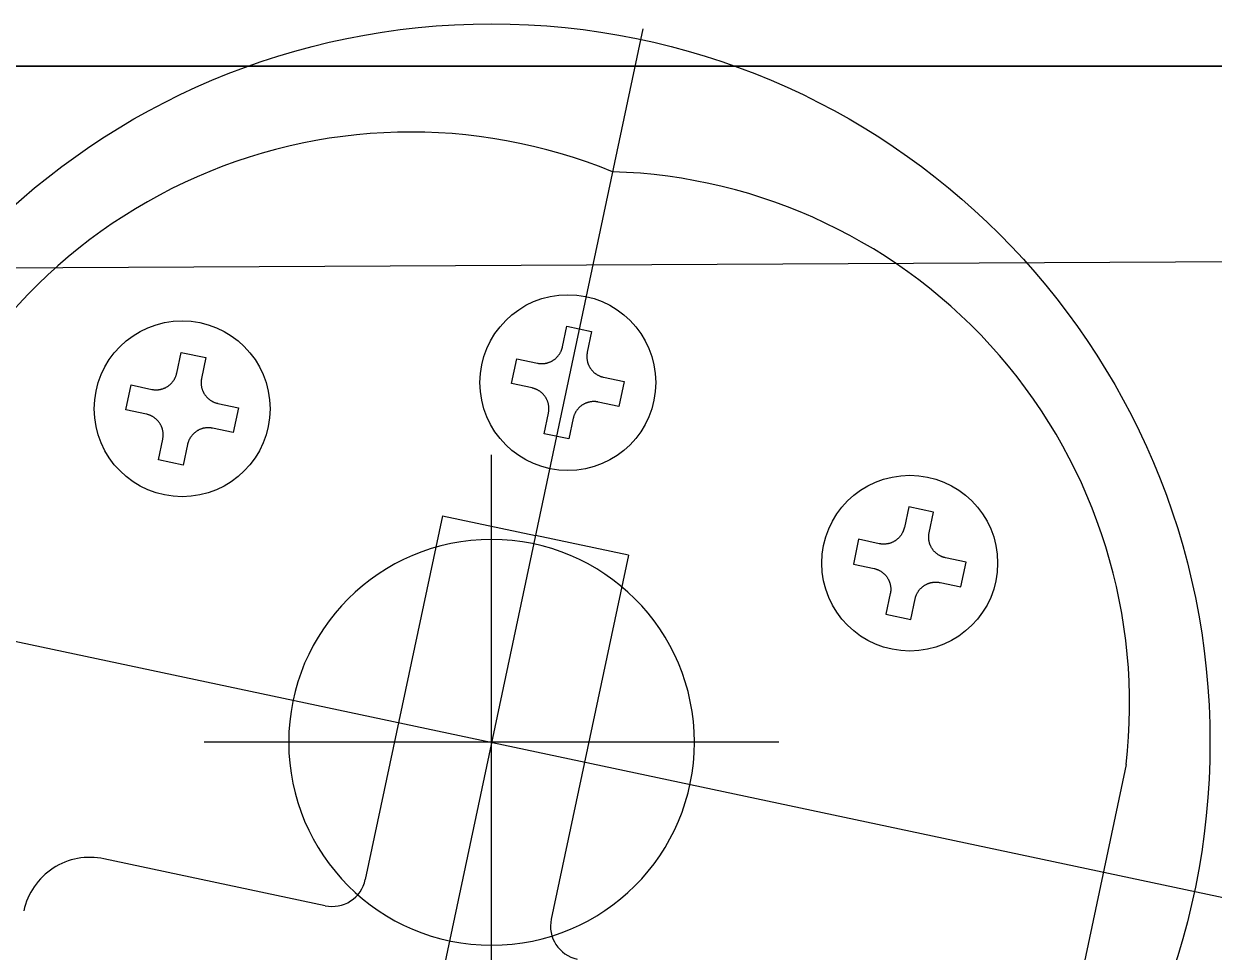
# Model space of a CAD drawing. Extents: x -668440 to 1010955, y -1678500 to 210463.
# Drawn here: x -557924 to -557220, y -999138 to -998588 of the extents above; entities that cross this region are included whole.
import ezdxf

# ---------------------------------------------------------------- set-up
doc = ezdxf.new("R2010")
doc.units = 0
doc.header["$MEASUREMENT"] = 0
doc.layers.get('0').update_dxf_attribs({"color": 3, "linetype": 'CONTINUOUS'})
for name, color, linetype in [('BOLT', 4, 'CONTINUOUS'), ('C400-N19-6M22_d', 7, 'CONTINUOUS'), ('C400-R25-6M22_d', 7, 'CONTINUOUS'), ('chole', 7, 'CONTINUOUS'), ('cwr_d', 7, 'CONTINUOUS'), ('注記', 3, 'CONTINUOUS')]:
    doc.layers.add(name, color=color, linetype=linetype)

# ---------------------------------------------------------------- blocks, each defined once
blk = doc.blocks.new('tc02')
at = {"layer": '注記', "color": 4}
for p, q in [((-18602.46, 32824.251), (-18602.46, 32699.284)), ((-18656.19, 32781.117), (-18548.73, 32781.117))]:
    blk.add_line(p, q, dxfattribs=at)
at = {"layer": '注記', "color": 4, "linetype": 'Continuous'}
for p, q in [((-18603.21, 32806.117), (-18601.71, 32806.117)), ((-18603.21, 32804.867), (-18603.21, 32806.117)), ((-18601.71, 32806.117), (-18601.71, 32804.867)), ((-18603.214, 32804.775), (-18603.212, 32804.806)), ((-18603.212, 32804.806), (-18603.211, 32804.836)), ((-18603.211, 32804.836), (-18603.21, 32804.867)), ((-18601.71, 32804.867), (-18601.71, 32804.836)), ((-18601.71, 32804.836), (-18601.709, 32804.806)), ((-18601.709, 32804.806), (-18601.707, 32804.775)), ((-18603.514, 32804.05), (-18603.494, 32804.074)), ((-18603.494, 32804.074), (-18603.475, 32804.098)), ((-18603.475, 32804.098), (-18603.456, 32804.122)), ((-18603.456, 32804.122), (-18603.438, 32804.147)), ((-18603.438, 32804.147), (-18603.421, 32804.172)), ((-18603.421, 32804.172), (-18603.404, 32804.198)), ((-18603.404, 32804.198), (-18603.388, 32804.224)), ((-18603.388, 32804.224), (-18603.373, 32804.251)), ((-18603.373, 32804.251), (-18603.358, 32804.278)), ((-18603.358, 32804.278), (-18603.344, 32804.305)), ((-18603.344, 32804.305), (-18603.33, 32804.332)), ((-18603.33, 32804.332), (-18603.318, 32804.36)), ((-18603.318, 32804.36), (-18603.306, 32804.388)), ((-18603.306, 32804.388), (-18603.294, 32804.417)), ((-18603.294, 32804.417), (-18603.283, 32804.446)), ((-18603.283, 32804.446), (-18603.273, 32804.475)), ((-18603.273, 32804.475), (-18603.264, 32804.504)), ((-18603.264, 32804.504), (-18603.256, 32804.533)), ((-18603.256, 32804.533), (-18603.248, 32804.563)), ((-18603.248, 32804.563), (-18603.241, 32804.593)), ((-18603.241, 32804.593), (-18603.234, 32804.623)), ((-18603.234, 32804.623), (-18603.229, 32804.653)), ((-18603.229, 32804.653), (-18603.224, 32804.684)), ((-18603.224, 32804.684), (-18603.22, 32804.714)), ((-18603.22, 32804.714), (-18603.216, 32804.744)), ((-18603.216, 32804.744), (-18603.214, 32804.775)), ((-18601.707, 32804.775), (-18601.704, 32804.744)), ((-18601.704, 32804.744), (-18601.701, 32804.714)), ((-18601.701, 32804.714), (-18601.697, 32804.684)), ((-18601.697, 32804.684), (-18601.692, 32804.653)), ((-18601.692, 32804.653), (-18601.686, 32804.623)), ((-18601.686, 32804.623), (-18601.68, 32804.593)), ((-18601.68, 32804.593), (-18601.673, 32804.563)), ((-18601.673, 32804.563), (-18601.665, 32804.533)), ((-18601.665, 32804.533), (-18601.657, 32804.504)), ((-18601.657, 32804.504), (-18601.647, 32804.475)), ((-18601.647, 32804.475), (-18601.637, 32804.446)), ((-18601.637, 32804.446), (-18601.627, 32804.417)), ((-18601.627, 32804.417), (-18601.615, 32804.388)), ((-18601.615, 32804.388), (-18601.603, 32804.36)), ((-18601.603, 32804.36), (-18601.591, 32804.332)), ((-18601.591, 32804.332), (-18601.577, 32804.305)), ((-18601.577, 32804.305), (-18601.563, 32804.278)), ((-18601.563, 32804.278), (-18601.548, 32804.251)), ((-18601.548, 32804.251), (-18601.533, 32804.224)), ((-18601.533, 32804.224), (-18601.517, 32804.198)), ((-18601.517, 32804.198), (-18601.5, 32804.172)), ((-18601.5, 32804.172), (-18601.483, 32804.147)), ((-18601.483, 32804.147), (-18601.465, 32804.122)), ((-18601.465, 32804.122), (-18601.446, 32804.098)), ((-18601.446, 32804.098), (-18601.427, 32804.074)), ((-18601.427, 32804.074), (-18601.407, 32804.05)), ((-18605.71, 32802.117), (-18605.71, 32803.617)), ((-18605.71, 32803.617), (-18604.46, 32803.617)), ((-18604.46, 32803.617), (-18604.43, 32803.617)), ((-18604.43, 32803.617), (-18604.399, 32803.618)), ((-18604.399, 32803.618), (-18604.368, 32803.62)), ((-18604.368, 32803.62), (-18604.338, 32803.623)), ((-18604.338, 32803.623), (-18604.307, 32803.626)), ((-18604.307, 32803.626), (-18604.277, 32803.63)), ((-18604.277, 32803.63), (-18604.247, 32803.635)), ((-18604.247, 32803.635), (-18604.216, 32803.641)), ((-18604.216, 32803.641), (-18604.187, 32803.647)), ((-18604.187, 32803.647), (-18604.157, 32803.654)), ((-18604.157, 32803.654), (-18604.127, 32803.662)), ((-18604.127, 32803.662), (-18604.097, 32803.67)), ((-18604.097, 32803.67), (-18604.068, 32803.68)), ((-18604.068, 32803.68), (-18604.039, 32803.69)), ((-18604.039, 32803.69), (-18604.01, 32803.7)), ((-18604.01, 32803.7), (-18603.982, 32803.712)), ((-18603.982, 32803.712), (-18603.954, 32803.724)), ((-18603.954, 32803.724), (-18603.926, 32803.737)), ((-18603.926, 32803.737), (-18603.898, 32803.75)), ((-18603.898, 32803.75), (-18603.871, 32803.764)), ((-18603.871, 32803.764), (-18603.844, 32803.779)), ((-18603.844, 32803.779), (-18603.818, 32803.795)), ((-18603.818, 32803.795), (-18603.792, 32803.811)), ((-18603.792, 32803.811), (-18603.766, 32803.827)), ((-18603.766, 32803.827), (-18603.741, 32803.845)), ((-18603.741, 32803.845), (-18603.716, 32803.863)), ((-18603.716, 32803.863), (-18603.691, 32803.881)), ((-18603.691, 32803.881), (-18603.667, 32803.9)), ((-18603.667, 32803.9), (-18603.644, 32803.92)), ((-18603.644, 32803.92), (-18603.621, 32803.941)), ((-18603.621, 32803.941), (-18603.598, 32803.961)), ((-18603.598, 32803.961), (-18603.576, 32803.983)), ((-18603.576, 32803.983), (-18603.555, 32804.005)), ((-18603.555, 32804.005), (-18603.534, 32804.027)), ((-18603.534, 32804.027), (-18603.514, 32804.05)), ((-18601.407, 32804.05), (-18601.387, 32804.027)), ((-18601.387, 32804.027), (-18601.366, 32804.005)), ((-18601.366, 32804.005), (-18601.344, 32803.983)), ((-18601.344, 32803.983), (-18601.322, 32803.961)), ((-18601.322, 32803.961), (-18601.3, 32803.941)), ((-18601.3, 32803.941), (-18601.277, 32803.92)), ((-18601.277, 32803.92), (-18601.254, 32803.9)), ((-18601.254, 32803.9), (-18601.23, 32803.881)), ((-18601.23, 32803.881), (-18601.205, 32803.863)), ((-18601.205, 32803.863), (-18601.18, 32803.845)), ((-18601.18, 32803.845), (-18601.155, 32803.827)), ((-18601.155, 32803.827), (-18601.129, 32803.811)), ((-18601.129, 32803.811), (-18601.103, 32803.794)), ((-18601.103, 32803.794), (-18601.077, 32803.779)), ((-18601.077, 32803.779), (-18601.05, 32803.764)), ((-18601.05, 32803.764), (-18601.023, 32803.75)), ((-18601.023, 32803.75), (-18600.995, 32803.737)), ((-18600.995, 32803.737), (-18600.967, 32803.724)), ((-18600.967, 32803.724), (-18600.939, 32803.712)), ((-18600.939, 32803.712), (-18600.91, 32803.7)), ((-18600.91, 32803.7), (-18600.882, 32803.69)), ((-18600.882, 32803.69), (-18600.853, 32803.68)), ((-18600.853, 32803.68), (-18600.823, 32803.67)), ((-18600.823, 32803.67), (-18600.794, 32803.662)), ((-18600.794, 32803.662), (-18600.764, 32803.654)), ((-18600.764, 32803.654), (-18600.734, 32803.647)), ((-18600.734, 32803.647), (-18600.704, 32803.641)), ((-18600.704, 32803.641), (-18600.674, 32803.635)), ((-18600.674, 32803.635), (-18600.644, 32803.63)), ((-18600.644, 32803.63), (-18600.613, 32803.626)), ((-18600.613, 32803.626), (-18600.583, 32803.623)), ((-18600.583, 32803.623), (-18600.552, 32803.62)), ((-18600.552, 32803.62), (-18600.522, 32803.618)), ((-18600.522, 32803.618), (-18600.491, 32803.617)), ((-18600.491, 32803.617), (-18600.46, 32803.617)), ((-18600.46, 32803.617), (-18599.21, 32803.617)), ((-18599.21, 32803.617), (-18599.21, 32802.117)), ((-18604.46, 32802.117), (-18605.71, 32802.117)), ((-18604.43, 32802.116), (-18604.46, 32802.117)), ((-18604.399, 32802.115), (-18604.43, 32802.116)), ((-18604.368, 32802.113), (-18604.399, 32802.115)), ((-18604.338, 32802.111), (-18604.368, 32802.113)), ((-18604.307, 32802.107), (-18604.338, 32802.111)), ((-18604.277, 32802.103), (-18604.307, 32802.107)), ((-18604.247, 32802.098), (-18604.277, 32802.103)), ((-18604.216, 32802.093), (-18604.247, 32802.098)), ((-18604.187, 32802.086), (-18604.216, 32802.093)), ((-18604.157, 32802.079), (-18604.187, 32802.086)), ((-18604.127, 32802.071), (-18604.157, 32802.079)), ((-18604.097, 32802.063), (-18604.127, 32802.071)), ((-18604.068, 32802.054), (-18604.097, 32802.063)), ((-18604.039, 32802.044), (-18604.068, 32802.054)), ((-18604.01, 32802.033), (-18604.039, 32802.044)), ((-18603.982, 32802.021), (-18604.01, 32802.033)), ((-18603.954, 32802.009), (-18603.982, 32802.021)), ((-18603.926, 32801.997), (-18603.954, 32802.009)), ((-18603.898, 32801.983), (-18603.926, 32801.997)), ((-18603.871, 32801.969), (-18603.898, 32801.983)), ((-18603.844, 32801.954), (-18603.871, 32801.969)), ((-18601.05, 32801.969), (-18601.077, 32801.954)), ((-18601.023, 32801.983), (-18601.05, 32801.969)), ((-18600.995, 32801.997), (-18601.023, 32801.983)), ((-18600.967, 32802.009), (-18600.995, 32801.997)), ((-18600.939, 32802.021), (-18600.967, 32802.009)), ((-18600.91, 32802.033), (-18600.939, 32802.021)), ((-18600.882, 32802.044), (-18600.91, 32802.033)), ((-18600.853, 32802.054), (-18600.882, 32802.044)), ((-18600.823, 32802.063), (-18600.853, 32802.054)), ((-18600.794, 32802.071), (-18600.823, 32802.063)), ((-18600.764, 32802.079), (-18600.794, 32802.071)), ((-18600.734, 32802.086), (-18600.764, 32802.079)), ((-18600.704, 32802.093), (-18600.734, 32802.086)), ((-18600.674, 32802.098), (-18600.704, 32802.093)), ((-18600.644, 32802.103), (-18600.674, 32802.098)), ((-18600.613, 32802.107), (-18600.644, 32802.103)), ((-18600.583, 32802.111), (-18600.613, 32802.107)), ((-18600.552, 32802.113), (-18600.583, 32802.111)), ((-18600.522, 32802.115), (-18600.552, 32802.113)), ((-18600.491, 32802.116), (-18600.522, 32802.115)), ((-18600.46, 32802.117), (-18600.491, 32802.116)), ((-18599.21, 32802.117), (-18600.46, 32802.117)), ((-18603.818, 32801.939), (-18603.844, 32801.954)), ((-18603.792, 32801.923), (-18603.818, 32801.939)), ((-18603.766, 32801.906), (-18603.792, 32801.923)), ((-18603.741, 32801.889), (-18603.766, 32801.906)), ((-18603.716, 32801.871), (-18603.741, 32801.889)), ((-18603.691, 32801.852), (-18603.716, 32801.871)), ((-18603.667, 32801.833), (-18603.691, 32801.852)), ((-18603.644, 32801.813), (-18603.667, 32801.833)), ((-18603.621, 32801.793), (-18603.644, 32801.813)), ((-18603.598, 32801.772), (-18603.621, 32801.793)), ((-18603.576, 32801.75), (-18603.598, 32801.772)), ((-18603.555, 32801.728), (-18603.576, 32801.75)), ((-18603.534, 32801.706), (-18603.555, 32801.728)), ((-18603.514, 32801.683), (-18603.534, 32801.706)), ((-18603.494, 32801.66), (-18603.514, 32801.683)), ((-18603.475, 32801.636), (-18603.494, 32801.66)), ((-18603.456, 32801.611), (-18603.475, 32801.636)), ((-18603.438, 32801.586), (-18603.456, 32801.611)), ((-18603.421, 32801.561), (-18603.438, 32801.586)), ((-18603.404, 32801.535), (-18603.421, 32801.561)), ((-18603.388, 32801.509), (-18603.404, 32801.535)), ((-18603.373, 32801.483), (-18603.388, 32801.509)), ((-18603.358, 32801.456), (-18603.373, 32801.483)), ((-18603.344, 32801.428), (-18603.358, 32801.456)), ((-18603.33, 32801.401), (-18603.344, 32801.428)), ((-18603.318, 32801.373), (-18603.33, 32801.401)), ((-18603.306, 32801.345), (-18603.318, 32801.373)), ((-18603.294, 32801.316), (-18603.306, 32801.345)), ((-18603.283, 32801.288), (-18603.294, 32801.316)), ((-18603.273, 32801.259), (-18603.283, 32801.288)), ((-18603.264, 32801.229), (-18603.273, 32801.259)), ((-18601.647, 32801.258), (-18601.657, 32801.229)), ((-18601.637, 32801.288), (-18601.647, 32801.258)), ((-18601.627, 32801.316), (-18601.637, 32801.288)), ((-18601.615, 32801.345), (-18601.627, 32801.316)), ((-18601.603, 32801.373), (-18601.615, 32801.345)), ((-18601.591, 32801.401), (-18601.603, 32801.373)), ((-18601.577, 32801.428), (-18601.591, 32801.401)), ((-18601.563, 32801.456), (-18601.577, 32801.428)), ((-18601.548, 32801.483), (-18601.563, 32801.456)), ((-18601.533, 32801.509), (-18601.548, 32801.483)), ((-18601.517, 32801.535), (-18601.533, 32801.509)), ((-18601.5, 32801.561), (-18601.517, 32801.535)), ((-18601.483, 32801.586), (-18601.5, 32801.561)), ((-18601.465, 32801.611), (-18601.483, 32801.586)), ((-18601.446, 32801.636), (-18601.465, 32801.611)), ((-18601.427, 32801.66), (-18601.446, 32801.636)), ((-18601.407, 32801.683), (-18601.427, 32801.66)), ((-18601.387, 32801.706), (-18601.407, 32801.683)), ((-18601.366, 32801.728), (-18601.387, 32801.706)), ((-18601.344, 32801.75), (-18601.366, 32801.728)), ((-18601.322, 32801.772), (-18601.344, 32801.75)), ((-18601.3, 32801.793), (-18601.322, 32801.772)), ((-18601.277, 32801.813), (-18601.3, 32801.793)), ((-18601.254, 32801.833), (-18601.277, 32801.813)), ((-18601.23, 32801.852), (-18601.254, 32801.833)), ((-18601.205, 32801.871), (-18601.23, 32801.852)), ((-18601.18, 32801.889), (-18601.205, 32801.871)), ((-18601.155, 32801.906), (-18601.18, 32801.889)), ((-18601.129, 32801.923), (-18601.155, 32801.906)), ((-18601.103, 32801.939), (-18601.129, 32801.923)), ((-18601.077, 32801.954), (-18601.103, 32801.939)), ((-18603.256, 32801.2), (-18603.264, 32801.229)), ((-18603.248, 32801.17), (-18603.256, 32801.2)), ((-18603.241, 32801.14), (-18603.248, 32801.17)), ((-18603.234, 32801.11), (-18603.241, 32801.14)), ((-18603.229, 32801.08), (-18603.234, 32801.11)), ((-18603.224, 32801.05), (-18603.229, 32801.08)), ((-18603.22, 32801.019), (-18603.224, 32801.05)), ((-18603.216, 32800.989), (-18603.22, 32801.019)), ((-18603.214, 32800.958), (-18603.216, 32800.989)), ((-18603.212, 32800.928), (-18603.214, 32800.958)), ((-18603.211, 32800.897), (-18603.212, 32800.928)), ((-18603.21, 32800.867), (-18603.211, 32800.897)), ((-18603.21, 32799.617), (-18603.21, 32800.867)), ((-18601.709, 32800.928), (-18601.71, 32800.897)), ((-18601.71, 32800.897), (-18601.71, 32800.867)), ((-18601.71, 32800.867), (-18601.71, 32799.617)), ((-18601.707, 32800.958), (-18601.709, 32800.928)), ((-18601.704, 32800.989), (-18601.707, 32800.958)), ((-18601.701, 32801.019), (-18601.704, 32800.989)), ((-18601.697, 32801.05), (-18601.701, 32801.019)), ((-18601.692, 32801.08), (-18601.697, 32801.05)), ((-18601.687, 32801.11), (-18601.692, 32801.08)), ((-18601.68, 32801.14), (-18601.687, 32801.11)), ((-18601.673, 32801.17), (-18601.68, 32801.14)), ((-18601.665, 32801.2), (-18601.673, 32801.17)), ((-18601.657, 32801.229), (-18601.665, 32801.2)), ((-18625.21, 32799.867), (-18623.71, 32799.867)), ((-18625.21, 32798.617), (-18625.21, 32799.867)), ((-18623.71, 32799.867), (-18623.71, 32798.617)), ((-18579.71, 32799.867), (-18581.21, 32799.867)), ((-18581.21, 32799.867), (-18581.21, 32798.617)), ((-18579.71, 32798.617), (-18579.71, 32799.867)), ((-18601.71, 32799.617), (-18603.21, 32799.617)), ((-18625.224, 32798.434), (-18625.22, 32798.464)), ((-18625.22, 32798.464), (-18625.216, 32798.494)), ((-18625.216, 32798.494), (-18625.214, 32798.525)), ((-18625.214, 32798.525), (-18625.212, 32798.556)), ((-18625.212, 32798.556), (-18625.211, 32798.586)), ((-18625.211, 32798.586), (-18625.21, 32798.617)), ((-18623.71, 32798.617), (-18623.71, 32798.586)), ((-18623.71, 32798.586), (-18623.709, 32798.556)), ((-18623.709, 32798.556), (-18623.707, 32798.525)), ((-18623.707, 32798.525), (-18623.704, 32798.494)), ((-18623.704, 32798.494), (-18623.701, 32798.464)), ((-18623.701, 32798.464), (-18623.697, 32798.434)), ((-18581.22, 32798.464), (-18581.224, 32798.434)), ((-18581.216, 32798.494), (-18581.22, 32798.464)), ((-18581.214, 32798.525), (-18581.216, 32798.494)), ((-18581.212, 32798.556), (-18581.214, 32798.525)), ((-18581.211, 32798.586), (-18581.212, 32798.556)), ((-18581.21, 32798.617), (-18581.211, 32798.586)), ((-18579.71, 32798.586), (-18579.71, 32798.617)), ((-18579.709, 32798.556), (-18579.71, 32798.586)), ((-18579.707, 32798.525), (-18579.709, 32798.556)), ((-18579.704, 32798.494), (-18579.707, 32798.525)), ((-18579.701, 32798.464), (-18579.704, 32798.494)), ((-18579.697, 32798.434), (-18579.701, 32798.464)), ((-18625.576, 32797.733), (-18625.555, 32797.755)), ((-18625.555, 32797.755), (-18625.534, 32797.777)), ((-18625.534, 32797.777), (-18625.514, 32797.8)), ((-18625.514, 32797.8), (-18625.494, 32797.824)), ((-18625.494, 32797.824), (-18625.475, 32797.848)), ((-18625.475, 32797.848), (-18625.456, 32797.872)), ((-18625.456, 32797.872), (-18625.438, 32797.897)), ((-18625.438, 32797.897), (-18625.421, 32797.922)), ((-18625.421, 32797.922), (-18625.404, 32797.948)), ((-18625.404, 32797.948), (-18625.388, 32797.974)), ((-18625.388, 32797.974), (-18625.373, 32798.001)), ((-18625.373, 32798.001), (-18625.358, 32798.028)), ((-18625.358, 32798.028), (-18625.344, 32798.055)), ((-18625.344, 32798.055), (-18625.33, 32798.082)), ((-18625.33, 32798.082), (-18625.318, 32798.11)), ((-18625.318, 32798.11), (-18625.306, 32798.138)), ((-18625.306, 32798.138), (-18625.294, 32798.167)), ((-18625.294, 32798.167), (-18625.283, 32798.196)), ((-18625.283, 32798.196), (-18625.273, 32798.225)), ((-18625.273, 32798.225), (-18625.264, 32798.254)), ((-18625.264, 32798.254), (-18625.256, 32798.283)), ((-18625.256, 32798.283), (-18625.248, 32798.313)), ((-18625.248, 32798.313), (-18625.241, 32798.343)), ((-18625.241, 32798.343), (-18625.234, 32798.373)), ((-18625.234, 32798.373), (-18625.229, 32798.403)), ((-18625.229, 32798.403), (-18625.224, 32798.434)), ((-18623.697, 32798.434), (-18623.692, 32798.403)), ((-18623.692, 32798.403), (-18623.686, 32798.373)), ((-18623.686, 32798.373), (-18623.68, 32798.343)), ((-18623.68, 32798.343), (-18623.673, 32798.313)), ((-18623.673, 32798.313), (-18623.665, 32798.283)), ((-18623.665, 32798.283), (-18623.657, 32798.254)), ((-18623.657, 32798.254), (-18623.647, 32798.225)), ((-18623.647, 32798.225), (-18623.637, 32798.196)), ((-18623.637, 32798.196), (-18623.627, 32798.167)), ((-18623.627, 32798.167), (-18623.615, 32798.138)), ((-18623.615, 32798.138), (-18623.603, 32798.11)), ((-18623.603, 32798.11), (-18623.591, 32798.082)), ((-18623.591, 32798.082), (-18623.577, 32798.055)), ((-18623.577, 32798.055), (-18623.563, 32798.028)), ((-18623.563, 32798.028), (-18623.548, 32798.001)), ((-18623.548, 32798.001), (-18623.533, 32797.974)), ((-18623.533, 32797.974), (-18623.517, 32797.948)), ((-18623.517, 32797.948), (-18623.5, 32797.922)), ((-18623.5, 32797.922), (-18623.483, 32797.897)), ((-18623.483, 32797.897), (-18623.465, 32797.872)), ((-18623.465, 32797.872), (-18623.446, 32797.848)), ((-18623.446, 32797.848), (-18623.427, 32797.824)), ((-18623.427, 32797.824), (-18623.407, 32797.8)), ((-18623.407, 32797.8), (-18623.387, 32797.777)), ((-18623.387, 32797.777), (-18623.366, 32797.755)), ((-18623.366, 32797.755), (-18623.344, 32797.733)), ((-18581.555, 32797.755), (-18581.576, 32797.733)), ((-18581.534, 32797.777), (-18581.555, 32797.755)), ((-18581.514, 32797.8), (-18581.534, 32797.777)), ((-18581.494, 32797.824), (-18581.514, 32797.8)), ((-18581.475, 32797.848), (-18581.494, 32797.824)), ((-18581.456, 32797.872), (-18581.475, 32797.848)), ((-18581.438, 32797.897), (-18581.456, 32797.872)), ((-18581.421, 32797.922), (-18581.438, 32797.897)), ((-18581.404, 32797.948), (-18581.421, 32797.922)), ((-18581.388, 32797.974), (-18581.404, 32797.948)), ((-18581.373, 32798.001), (-18581.388, 32797.974)), ((-18581.358, 32798.028), (-18581.373, 32798.001)), ((-18581.344, 32798.055), (-18581.358, 32798.028)), ((-18581.33, 32798.082), (-18581.344, 32798.055)), ((-18581.318, 32798.11), (-18581.33, 32798.082)), ((-18581.306, 32798.138), (-18581.318, 32798.11)), ((-18581.294, 32798.167), (-18581.306, 32798.138)), ((-18581.283, 32798.196), (-18581.294, 32798.167)), ((-18581.273, 32798.225), (-18581.283, 32798.196)), ((-18581.264, 32798.254), (-18581.273, 32798.225)), ((-18581.256, 32798.283), (-18581.264, 32798.254)), ((-18581.248, 32798.313), (-18581.256, 32798.283)), ((-18581.241, 32798.343), (-18581.248, 32798.313)), ((-18581.234, 32798.373), (-18581.241, 32798.343)), ((-18581.229, 32798.403), (-18581.234, 32798.373)), ((-18581.224, 32798.434), (-18581.229, 32798.403)), ((-18579.692, 32798.403), (-18579.697, 32798.434)), ((-18579.686, 32798.373), (-18579.692, 32798.403)), ((-18579.68, 32798.343), (-18579.686, 32798.373)), ((-18579.673, 32798.313), (-18579.68, 32798.343)), ((-18579.665, 32798.283), (-18579.673, 32798.313)), ((-18579.657, 32798.254), (-18579.665, 32798.283)), ((-18579.647, 32798.225), (-18579.657, 32798.254)), ((-18579.637, 32798.196), (-18579.647, 32798.225)), ((-18579.627, 32798.167), (-18579.637, 32798.196)), ((-18579.615, 32798.138), (-18579.627, 32798.167)), ((-18579.603, 32798.11), (-18579.615, 32798.138)), ((-18579.591, 32798.082), (-18579.603, 32798.11)), ((-18579.577, 32798.055), (-18579.591, 32798.082)), ((-18579.563, 32798.028), (-18579.577, 32798.055)), ((-18579.548, 32798.001), (-18579.563, 32798.028)), ((-18579.533, 32797.974), (-18579.548, 32798.001)), ((-18579.517, 32797.948), (-18579.533, 32797.974)), ((-18579.5, 32797.922), (-18579.517, 32797.948)), ((-18579.483, 32797.897), (-18579.5, 32797.922)), ((-18579.465, 32797.872), (-18579.483, 32797.897)), ((-18579.446, 32797.848), (-18579.465, 32797.872)), ((-18579.427, 32797.824), (-18579.446, 32797.848)), ((-18579.407, 32797.8), (-18579.427, 32797.824)), ((-18579.387, 32797.777), (-18579.407, 32797.8)), ((-18579.366, 32797.755), (-18579.387, 32797.777)), ((-18579.344, 32797.733), (-18579.366, 32797.755)), ((-18627.71, 32795.867), (-18627.71, 32797.367)), ((-18627.71, 32797.367), (-18626.46, 32797.367)), ((-18626.46, 32797.367), (-18626.43, 32797.367)), ((-18626.43, 32797.367), (-18626.399, 32797.368)), ((-18626.399, 32797.368), (-18626.368, 32797.37)), ((-18626.368, 32797.37), (-18626.338, 32797.373)), ((-18626.338, 32797.373), (-18626.307, 32797.376)), ((-18626.307, 32797.376), (-18626.277, 32797.38)), ((-18626.277, 32797.38), (-18626.247, 32797.385)), ((-18626.247, 32797.385), (-18626.216, 32797.391)), ((-18626.216, 32797.391), (-18626.187, 32797.397)), ((-18626.187, 32797.397), (-18626.157, 32797.404)), ((-18626.157, 32797.404), (-18626.127, 32797.412)), ((-18626.127, 32797.412), (-18626.097, 32797.421)), ((-18626.097, 32797.421), (-18626.068, 32797.43)), ((-18626.068, 32797.43), (-18626.039, 32797.44)), ((-18626.039, 32797.44), (-18626.01, 32797.45)), ((-18626.01, 32797.45), (-18625.982, 32797.462)), ((-18625.982, 32797.462), (-18625.954, 32797.474)), ((-18625.954, 32797.474), (-18625.926, 32797.487)), ((-18625.926, 32797.487), (-18625.898, 32797.5)), ((-18625.898, 32797.5), (-18625.871, 32797.514)), ((-18625.871, 32797.514), (-18625.844, 32797.529)), ((-18625.844, 32797.529), (-18625.818, 32797.545)), ((-18625.818, 32797.545), (-18625.792, 32797.561)), ((-18625.792, 32797.561), (-18625.766, 32797.577)), ((-18625.766, 32797.577), (-18625.741, 32797.595)), ((-18625.741, 32797.595), (-18625.716, 32797.613)), ((-18625.716, 32797.613), (-18625.691, 32797.631)), ((-18625.691, 32797.631), (-18625.667, 32797.65)), ((-18625.667, 32797.65), (-18625.644, 32797.67)), ((-18625.644, 32797.67), (-18625.621, 32797.69)), ((-18625.621, 32797.69), (-18625.598, 32797.711)), ((-18625.598, 32797.711), (-18625.576, 32797.733)), ((-18623.344, 32797.733), (-18623.322, 32797.711)), ((-18623.322, 32797.711), (-18623.3, 32797.69)), ((-18623.3, 32797.69), (-18623.277, 32797.67)), ((-18623.277, 32797.67), (-18623.254, 32797.65)), ((-18623.254, 32797.65), (-18623.229, 32797.631)), ((-18623.229, 32797.631), (-18623.205, 32797.613)), ((-18623.205, 32797.613), (-18623.18, 32797.595)), ((-18623.18, 32797.595), (-18623.155, 32797.577)), ((-18623.155, 32797.577), (-18623.129, 32797.561)), ((-18623.129, 32797.561), (-18623.103, 32797.545)), ((-18623.103, 32797.545), (-18623.077, 32797.529)), ((-18623.077, 32797.529), (-18623.05, 32797.514)), ((-18623.05, 32797.514), (-18623.023, 32797.5)), ((-18623.023, 32797.5), (-18622.995, 32797.487)), ((-18622.995, 32797.487), (-18622.967, 32797.474)), ((-18622.967, 32797.474), (-18622.939, 32797.462)), ((-18622.939, 32797.462), (-18622.91, 32797.45)), ((-18622.91, 32797.45), (-18622.882, 32797.44)), ((-18622.882, 32797.44), (-18622.853, 32797.43)), ((-18622.853, 32797.43), (-18622.823, 32797.421)), ((-18622.823, 32797.421), (-18622.794, 32797.412)), ((-18622.794, 32797.412), (-18622.764, 32797.404)), ((-18622.764, 32797.404), (-18622.734, 32797.397)), ((-18622.734, 32797.397), (-18622.704, 32797.391)), ((-18622.704, 32797.391), (-18622.674, 32797.385)), ((-18622.674, 32797.385), (-18622.644, 32797.38)), ((-18622.644, 32797.38), (-18622.613, 32797.376)), ((-18622.613, 32797.376), (-18622.583, 32797.373)), ((-18622.583, 32797.373), (-18622.552, 32797.37)), ((-18622.552, 32797.37), (-18622.522, 32797.368)), ((-18622.522, 32797.368), (-18622.491, 32797.367)), ((-18622.491, 32797.367), (-18622.46, 32797.367)), ((-18622.46, 32797.367), (-18621.21, 32797.367)), ((-18621.21, 32797.367), (-18621.21, 32795.867)), ((-18582.46, 32797.367), (-18583.71, 32797.367)), ((-18583.71, 32797.367), (-18583.71, 32795.867)), ((-18582.43, 32797.367), (-18582.46, 32797.367)), ((-18582.399, 32797.368), (-18582.43, 32797.367)), ((-18582.368, 32797.37), (-18582.399, 32797.368)), ((-18582.338, 32797.373), (-18582.368, 32797.37)), ((-18582.307, 32797.376), (-18582.338, 32797.373)), ((-18582.277, 32797.38), (-18582.307, 32797.376)), ((-18582.247, 32797.385), (-18582.277, 32797.38)), ((-18582.216, 32797.391), (-18582.247, 32797.385)), ((-18582.187, 32797.397), (-18582.216, 32797.391)), ((-18582.157, 32797.404), (-18582.187, 32797.397)), ((-18582.127, 32797.412), (-18582.157, 32797.404)), ((-18582.097, 32797.421), (-18582.127, 32797.412)), ((-18582.068, 32797.43), (-18582.097, 32797.421)), ((-18582.039, 32797.44), (-18582.068, 32797.43)), ((-18582.01, 32797.45), (-18582.039, 32797.44)), ((-18581.982, 32797.462), (-18582.01, 32797.45)), ((-18581.954, 32797.474), (-18581.982, 32797.462)), ((-18581.926, 32797.487), (-18581.954, 32797.474)), ((-18581.898, 32797.5), (-18581.926, 32797.487)), ((-18581.871, 32797.514), (-18581.898, 32797.5)), ((-18581.844, 32797.529), (-18581.871, 32797.514)), ((-18581.818, 32797.545), (-18581.844, 32797.529)), ((-18581.792, 32797.561), (-18581.818, 32797.545)), ((-18581.766, 32797.577), (-18581.792, 32797.561)), ((-18581.741, 32797.595), (-18581.766, 32797.577)), ((-18581.716, 32797.613), (-18581.741, 32797.595)), ((-18581.691, 32797.631), (-18581.716, 32797.613)), ((-18581.667, 32797.65), (-18581.691, 32797.631)), ((-18581.644, 32797.67), (-18581.667, 32797.65)), ((-18581.621, 32797.69), (-18581.644, 32797.67)), ((-18581.598, 32797.711), (-18581.621, 32797.69)), ((-18581.576, 32797.733), (-18581.598, 32797.711)), ((-18579.322, 32797.711), (-18579.344, 32797.733)), ((-18579.3, 32797.69), (-18579.322, 32797.711)), ((-18579.277, 32797.67), (-18579.3, 32797.69)), ((-18579.254, 32797.65), (-18579.277, 32797.67)), ((-18579.23, 32797.631), (-18579.254, 32797.65)), ((-18579.205, 32797.613), (-18579.23, 32797.631)), ((-18579.18, 32797.595), (-18579.205, 32797.613)), ((-18579.155, 32797.577), (-18579.18, 32797.595)), ((-18579.129, 32797.561), (-18579.155, 32797.577)), ((-18579.103, 32797.545), (-18579.129, 32797.561)), ((-18579.077, 32797.529), (-18579.103, 32797.545)), ((-18579.05, 32797.514), (-18579.077, 32797.529)), ((-18579.023, 32797.5), (-18579.05, 32797.514)), ((-18578.995, 32797.487), (-18579.023, 32797.5)), ((-18578.967, 32797.474), (-18578.995, 32797.487)), ((-18578.939, 32797.462), (-18578.967, 32797.474)), ((-18578.91, 32797.45), (-18578.939, 32797.462)), ((-18578.882, 32797.44), (-18578.91, 32797.45)), ((-18578.853, 32797.43), (-18578.882, 32797.44)), ((-18578.823, 32797.421), (-18578.853, 32797.43)), ((-18578.794, 32797.412), (-18578.823, 32797.421)), ((-18578.764, 32797.404), (-18578.794, 32797.412)), ((-18578.734, 32797.397), (-18578.764, 32797.404)), ((-18578.704, 32797.391), (-18578.734, 32797.397)), ((-18578.674, 32797.385), (-18578.704, 32797.391)), ((-18578.644, 32797.38), (-18578.674, 32797.385)), ((-18578.614, 32797.376), (-18578.644, 32797.38)), ((-18578.583, 32797.373), (-18578.614, 32797.376)), ((-18578.552, 32797.37), (-18578.583, 32797.373)), ((-18578.522, 32797.368), (-18578.552, 32797.37)), ((-18578.491, 32797.367), (-18578.522, 32797.368)), ((-18578.46, 32797.367), (-18578.491, 32797.367)), ((-18577.21, 32797.367), (-18578.46, 32797.367)), ((-18577.21, 32795.867), (-18577.21, 32797.367)), ((-18626.46, 32795.867), (-18627.71, 32795.867)), ((-18626.43, 32795.866), (-18626.46, 32795.867)), ((-18626.399, 32795.865), (-18626.43, 32795.866)), ((-18626.368, 32795.863), (-18626.399, 32795.865)), ((-18626.338, 32795.861), (-18626.368, 32795.863)), ((-18626.307, 32795.857), (-18626.338, 32795.861)), ((-18626.277, 32795.853), (-18626.307, 32795.857)), ((-18626.247, 32795.848), (-18626.277, 32795.853)), ((-18626.216, 32795.843), (-18626.247, 32795.848)), ((-18626.187, 32795.836), (-18626.216, 32795.843)), ((-18626.157, 32795.829), (-18626.187, 32795.836)), ((-18626.127, 32795.821), (-18626.157, 32795.829)), ((-18626.097, 32795.813), (-18626.127, 32795.821)), ((-18626.068, 32795.804), (-18626.097, 32795.813)), ((-18626.039, 32795.794), (-18626.068, 32795.804)), ((-18626.01, 32795.783), (-18626.039, 32795.794)), ((-18625.982, 32795.771), (-18626.01, 32795.783)), ((-18625.954, 32795.759), (-18625.982, 32795.771)), ((-18625.926, 32795.747), (-18625.954, 32795.759)), ((-18625.898, 32795.733), (-18625.926, 32795.747)), ((-18625.871, 32795.719), (-18625.898, 32795.733)), ((-18625.844, 32795.704), (-18625.871, 32795.719)), ((-18625.818, 32795.689), (-18625.844, 32795.704)), ((-18625.792, 32795.673), (-18625.818, 32795.689)), ((-18625.766, 32795.656), (-18625.792, 32795.673)), ((-18625.741, 32795.639), (-18625.766, 32795.656)), ((-18625.716, 32795.621), (-18625.741, 32795.639)), ((-18623.18, 32795.639), (-18623.205, 32795.621)), ((-18623.155, 32795.656), (-18623.18, 32795.639)), ((-18623.129, 32795.673), (-18623.155, 32795.656)), ((-18623.103, 32795.689), (-18623.129, 32795.673)), ((-18623.077, 32795.704), (-18623.103, 32795.689)), ((-18623.05, 32795.719), (-18623.077, 32795.704)), ((-18623.023, 32795.733), (-18623.05, 32795.719)), ((-18622.995, 32795.747), (-18623.023, 32795.733)), ((-18622.967, 32795.759), (-18622.995, 32795.747)), ((-18622.939, 32795.771), (-18622.967, 32795.759)), ((-18622.91, 32795.783), (-18622.939, 32795.771)), ((-18622.882, 32795.794), (-18622.91, 32795.783)), ((-18622.853, 32795.804), (-18622.882, 32795.794)), ((-18622.823, 32795.813), (-18622.853, 32795.804)), ((-18622.794, 32795.821), (-18622.823, 32795.813)), ((-18622.764, 32795.829), (-18622.794, 32795.821)), ((-18622.734, 32795.836), (-18622.764, 32795.829)), ((-18622.704, 32795.843), (-18622.734, 32795.836)), ((-18622.674, 32795.848), (-18622.704, 32795.843)), ((-18622.644, 32795.853), (-18622.674, 32795.848)), ((-18622.613, 32795.857), (-18622.644, 32795.853)), ((-18622.583, 32795.861), (-18622.613, 32795.857)), ((-18622.552, 32795.863), (-18622.583, 32795.861)), ((-18622.522, 32795.865), (-18622.552, 32795.863)), ((-18622.491, 32795.866), (-18622.522, 32795.865)), ((-18622.46, 32795.867), (-18622.491, 32795.866)), ((-18621.21, 32795.867), (-18622.46, 32795.867)), ((-18583.71, 32795.867), (-18582.46, 32795.867)), ((-18582.46, 32795.867), (-18582.43, 32795.866)), ((-18582.43, 32795.866), (-18582.399, 32795.865)), ((-18582.399, 32795.865), (-18582.368, 32795.863)), ((-18582.368, 32795.863), (-18582.338, 32795.861)), ((-18582.338, 32795.861), (-18582.307, 32795.857)), ((-18582.307, 32795.857), (-18582.277, 32795.853)), ((-18582.277, 32795.853), (-18582.247, 32795.848)), ((-18582.247, 32795.848), (-18582.216, 32795.843)), ((-18582.216, 32795.843), (-18582.187, 32795.836)), ((-18582.187, 32795.836), (-18582.157, 32795.829)), ((-18582.157, 32795.829), (-18582.127, 32795.821)), ((-18582.127, 32795.821), (-18582.097, 32795.813)), ((-18582.097, 32795.813), (-18582.068, 32795.804)), ((-18582.068, 32795.804), (-18582.039, 32795.794)), ((-18582.039, 32795.794), (-18582.01, 32795.783)), ((-18582.01, 32795.783), (-18581.982, 32795.771)), ((-18581.982, 32795.771), (-18581.954, 32795.759)), ((-18581.954, 32795.759), (-18581.926, 32795.747)), ((-18581.926, 32795.747), (-18581.898, 32795.733)), ((-18581.898, 32795.733), (-18581.871, 32795.719)), ((-18581.871, 32795.719), (-18581.844, 32795.704)), ((-18581.844, 32795.704), (-18581.818, 32795.689)), ((-18581.818, 32795.689), (-18581.792, 32795.673)), ((-18581.792, 32795.673), (-18581.766, 32795.656)), ((-18581.766, 32795.656), (-18581.741, 32795.639)), ((-18581.741, 32795.639), (-18581.716, 32795.621)), ((-18579.205, 32795.621), (-18579.18, 32795.639)), ((-18579.18, 32795.639), (-18579.155, 32795.656)), ((-18579.155, 32795.656), (-18579.129, 32795.673)), ((-18579.129, 32795.673), (-18579.103, 32795.689)), ((-18579.103, 32795.689), (-18579.077, 32795.704)), ((-18579.077, 32795.704), (-18579.05, 32795.719)), ((-18579.05, 32795.719), (-18579.023, 32795.733)), ((-18579.023, 32795.733), (-18578.995, 32795.747)), ((-18578.995, 32795.747), (-18578.967, 32795.759)), ((-18578.967, 32795.759), (-18578.939, 32795.771)), ((-18578.939, 32795.771), (-18578.91, 32795.783)), ((-18578.91, 32795.783), (-18578.882, 32795.794)), ((-18578.882, 32795.794), (-18578.853, 32795.804)), ((-18578.853, 32795.804), (-18578.823, 32795.813)), ((-18578.823, 32795.813), (-18578.794, 32795.821)), ((-18578.794, 32795.821), (-18578.764, 32795.829)), ((-18578.764, 32795.829), (-18578.734, 32795.836)), ((-18578.734, 32795.836), (-18578.704, 32795.843)), ((-18578.704, 32795.843), (-18578.674, 32795.848)), ((-18578.674, 32795.848), (-18578.644, 32795.853)), ((-18578.644, 32795.853), (-18578.614, 32795.857)), ((-18578.614, 32795.857), (-18578.583, 32795.861)), ((-18578.583, 32795.861), (-18578.552, 32795.863)), ((-18578.552, 32795.863), (-18578.522, 32795.865)), ((-18578.522, 32795.865), (-18578.491, 32795.866)), ((-18578.491, 32795.866), (-18578.46, 32795.867)), ((-18578.46, 32795.867), (-18577.21, 32795.867)), ((-18625.691, 32795.602), (-18625.716, 32795.621)), ((-18625.667, 32795.583), (-18625.691, 32795.602)), ((-18625.644, 32795.563), (-18625.667, 32795.583)), ((-18625.621, 32795.543), (-18625.644, 32795.563)), ((-18625.598, 32795.522), (-18625.621, 32795.543)), ((-18625.576, 32795.5), (-18625.598, 32795.522)), ((-18625.555, 32795.479), (-18625.576, 32795.5)), ((-18625.534, 32795.456), (-18625.555, 32795.479)), ((-18625.514, 32795.433), (-18625.534, 32795.456)), ((-18625.494, 32795.409), (-18625.514, 32795.433)), ((-18625.475, 32795.386), (-18625.494, 32795.409)), ((-18625.456, 32795.361), (-18625.475, 32795.386)), ((-18625.438, 32795.336), (-18625.456, 32795.361)), ((-18625.421, 32795.311), (-18625.438, 32795.336)), ((-18625.404, 32795.285), (-18625.421, 32795.311)), ((-18625.388, 32795.259), (-18625.404, 32795.285)), ((-18625.373, 32795.233), (-18625.388, 32795.259)), ((-18625.358, 32795.206), (-18625.373, 32795.233)), ((-18625.344, 32795.178), (-18625.358, 32795.206)), ((-18625.33, 32795.151), (-18625.344, 32795.178)), ((-18625.318, 32795.123), (-18625.33, 32795.151)), ((-18625.306, 32795.095), (-18625.318, 32795.123)), ((-18625.294, 32795.066), (-18625.306, 32795.095)), ((-18625.283, 32795.038), (-18625.294, 32795.066)), ((-18625.273, 32795.008), (-18625.283, 32795.038)), ((-18625.264, 32794.979), (-18625.273, 32795.008)), ((-18625.256, 32794.95), (-18625.264, 32794.979)), ((-18625.248, 32794.92), (-18625.256, 32794.95)), ((-18625.241, 32794.89), (-18625.248, 32794.92)), ((-18623.673, 32794.92), (-18623.68, 32794.89)), ((-18623.665, 32794.95), (-18623.673, 32794.92)), ((-18623.657, 32794.979), (-18623.665, 32794.95)), ((-18623.647, 32795.008), (-18623.657, 32794.979)), ((-18623.637, 32795.038), (-18623.647, 32795.008)), ((-18623.627, 32795.066), (-18623.637, 32795.038)), ((-18623.615, 32795.095), (-18623.627, 32795.066)), ((-18623.603, 32795.123), (-18623.615, 32795.095)), ((-18623.591, 32795.151), (-18623.603, 32795.123)), ((-18623.577, 32795.178), (-18623.591, 32795.151)), ((-18623.563, 32795.206), (-18623.577, 32795.178)), ((-18623.548, 32795.233), (-18623.563, 32795.206)), ((-18623.533, 32795.259), (-18623.548, 32795.233)), ((-18623.517, 32795.285), (-18623.533, 32795.259)), ((-18623.5, 32795.311), (-18623.517, 32795.285)), ((-18623.483, 32795.336), (-18623.5, 32795.311)), ((-18623.465, 32795.361), (-18623.483, 32795.336)), ((-18623.446, 32795.386), (-18623.465, 32795.361)), ((-18623.427, 32795.409), (-18623.446, 32795.386)), ((-18623.407, 32795.433), (-18623.427, 32795.409)), ((-18623.387, 32795.456), (-18623.407, 32795.433)), ((-18623.366, 32795.479), (-18623.387, 32795.456)), ((-18623.344, 32795.5), (-18623.366, 32795.479)), ((-18623.322, 32795.522), (-18623.344, 32795.5)), ((-18623.3, 32795.543), (-18623.322, 32795.522)), ((-18623.277, 32795.563), (-18623.3, 32795.543)), ((-18623.254, 32795.583), (-18623.277, 32795.563)), ((-18623.23, 32795.602), (-18623.254, 32795.583)), ((-18623.205, 32795.621), (-18623.23, 32795.602)), ((-18581.716, 32795.621), (-18581.691, 32795.602)), ((-18581.691, 32795.602), (-18581.667, 32795.583)), ((-18581.667, 32795.583), (-18581.644, 32795.563)), ((-18581.644, 32795.563), (-18581.621, 32795.543)), ((-18581.621, 32795.543), (-18581.598, 32795.522)), ((-18581.598, 32795.522), (-18581.576, 32795.5)), ((-18581.576, 32795.5), (-18581.555, 32795.479)), ((-18581.555, 32795.479), (-18581.534, 32795.456)), ((-18581.534, 32795.456), (-18581.514, 32795.433)), ((-18581.514, 32795.433), (-18581.494, 32795.409)), ((-18581.494, 32795.409), (-18581.475, 32795.386)), ((-18581.475, 32795.386), (-18581.456, 32795.361)), ((-18581.456, 32795.361), (-18581.438, 32795.336)), ((-18581.438, 32795.336), (-18581.421, 32795.311)), ((-18581.421, 32795.311), (-18581.404, 32795.285)), ((-18581.404, 32795.285), (-18581.388, 32795.259)), ((-18581.388, 32795.259), (-18581.373, 32795.233)), ((-18581.373, 32795.233), (-18581.358, 32795.206)), ((-18581.358, 32795.206), (-18581.344, 32795.178)), ((-18581.344, 32795.178), (-18581.33, 32795.151)), ((-18581.33, 32795.151), (-18581.318, 32795.123)), ((-18581.318, 32795.123), (-18581.306, 32795.095)), ((-18581.306, 32795.095), (-18581.294, 32795.066)), ((-18581.294, 32795.066), (-18581.283, 32795.038)), ((-18581.283, 32795.038), (-18581.273, 32795.008)), ((-18581.273, 32795.008), (-18581.264, 32794.979)), ((-18581.264, 32794.979), (-18581.256, 32794.95)), ((-18581.256, 32794.95), (-18581.248, 32794.92)), ((-18581.248, 32794.92), (-18581.241, 32794.89)), ((-18579.68, 32794.89), (-18579.673, 32794.92)), ((-18579.673, 32794.92), (-18579.665, 32794.95)), ((-18579.665, 32794.95), (-18579.657, 32794.979)), ((-18579.657, 32794.979), (-18579.647, 32795.008)), ((-18579.647, 32795.008), (-18579.637, 32795.038)), ((-18579.637, 32795.038), (-18579.627, 32795.066)), ((-18579.627, 32795.066), (-18579.615, 32795.095)), ((-18579.615, 32795.095), (-18579.603, 32795.123)), ((-18579.603, 32795.123), (-18579.591, 32795.151)), ((-18579.591, 32795.151), (-18579.577, 32795.178)), ((-18579.577, 32795.178), (-18579.563, 32795.206)), ((-18579.563, 32795.206), (-18579.548, 32795.233)), ((-18579.548, 32795.233), (-18579.533, 32795.259)), ((-18579.533, 32795.259), (-18579.517, 32795.285)), ((-18579.517, 32795.285), (-18579.5, 32795.311)), ((-18579.5, 32795.311), (-18579.483, 32795.336)), ((-18579.483, 32795.336), (-18579.465, 32795.361)), ((-18579.465, 32795.361), (-18579.446, 32795.386)), ((-18579.446, 32795.386), (-18579.427, 32795.409)), ((-18579.427, 32795.409), (-18579.407, 32795.433)), ((-18579.407, 32795.433), (-18579.387, 32795.456)), ((-18579.387, 32795.456), (-18579.366, 32795.479)), ((-18579.366, 32795.479), (-18579.344, 32795.5)), ((-18579.344, 32795.5), (-18579.322, 32795.522)), ((-18579.322, 32795.522), (-18579.3, 32795.543)), ((-18579.3, 32795.543), (-18579.277, 32795.563)), ((-18579.277, 32795.563), (-18579.254, 32795.583)), ((-18579.254, 32795.583), (-18579.23, 32795.602)), ((-18579.23, 32795.602), (-18579.205, 32795.621)), ((-18625.234, 32794.86), (-18625.241, 32794.89)), ((-18625.229, 32794.83), (-18625.234, 32794.86)), ((-18625.224, 32794.8), (-18625.229, 32794.83)), ((-18625.22, 32794.769), (-18625.224, 32794.8)), ((-18625.216, 32794.739), (-18625.22, 32794.769)), ((-18625.214, 32794.708), (-18625.216, 32794.739)), ((-18625.212, 32794.678), (-18625.214, 32794.708)), ((-18625.211, 32794.647), (-18625.212, 32794.678)), ((-18625.21, 32794.617), (-18625.211, 32794.647)), ((-18625.21, 32793.367), (-18625.21, 32794.617)), ((-18623.709, 32794.678), (-18623.71, 32794.647)), ((-18623.71, 32794.647), (-18623.71, 32794.617)), ((-18623.71, 32794.617), (-18623.71, 32793.367)), ((-18623.707, 32794.708), (-18623.709, 32794.678)), ((-18623.704, 32794.739), (-18623.707, 32794.708)), ((-18623.701, 32794.769), (-18623.704, 32794.739)), ((-18623.697, 32794.8), (-18623.701, 32794.769)), ((-18623.692, 32794.83), (-18623.697, 32794.8)), ((-18623.687, 32794.86), (-18623.692, 32794.83)), ((-18623.68, 32794.89), (-18623.687, 32794.86)), ((-18581.241, 32794.89), (-18581.234, 32794.86)), ((-18581.234, 32794.86), (-18581.229, 32794.83)), ((-18581.229, 32794.83), (-18581.224, 32794.8)), ((-18581.224, 32794.8), (-18581.22, 32794.769)), ((-18581.22, 32794.769), (-18581.216, 32794.739)), ((-18581.216, 32794.739), (-18581.214, 32794.708)), ((-18581.214, 32794.708), (-18581.212, 32794.678)), ((-18581.212, 32794.678), (-18581.211, 32794.647)), ((-18581.211, 32794.647), (-18581.21, 32794.617)), ((-18581.21, 32794.617), (-18581.21, 32793.367)), ((-18579.71, 32794.647), (-18579.709, 32794.678)), ((-18579.71, 32794.617), (-18579.71, 32794.647)), ((-18579.71, 32793.367), (-18579.71, 32794.617)), ((-18579.709, 32794.678), (-18579.707, 32794.708)), ((-18579.707, 32794.708), (-18579.704, 32794.739)), ((-18579.704, 32794.739), (-18579.701, 32794.769)), ((-18579.701, 32794.769), (-18579.697, 32794.8)), ((-18579.697, 32794.8), (-18579.692, 32794.83)), ((-18579.692, 32794.83), (-18579.687, 32794.86)), ((-18579.687, 32794.86), (-18579.68, 32794.89)), ((-18608.086, 32793.617), (-18602.46, 32793.617)), ((-18608.086, 32793.617), (-18608.086, 32771.617)), ((-18596.834, 32793.617), (-18602.46, 32793.617)), ((-18596.834, 32793.617), (-18596.834, 32771.617)), ((-18623.71, 32793.367), (-18625.21, 32793.367)), ((-18581.21, 32793.367), (-18579.71, 32793.367)), ((-18565.46, 32787.617), (-18565.46, 32677.617)), ((-18610.086, 32769.617), (-18623.46, 32769.617))]:
    blk.add_line(p, q, dxfattribs=at)
at = {"layer": '注記', "color": 4}
blk.add_circle((-18602.46, 32781.117), 42.5, dxfattribs=at)
at = {"layer": '注記', "color": 4, "linetype": 'Continuous'}
for centre in [(-18602.46, 32802.867), (-18624.46, 32796.617), (-18580.46, 32796.617)]:
    blk.add_circle(centre, 5.2, dxfattribs=at)
for centre, radius, start, end in [((-18608.086, 32784.604), 31.518, 79.71785, 174.51585), ((-18596.834, 32784.604), 31.518, 5.48413, 100.28214), ((-18610.086, 32771.617), 2, 270, 0), ((-18594.835, 32771.617), 2, 180, 270), ((-18623.46, 32765.617), 4, 90, 180)]:
    blk.add_arc(centre, radius, start, end, dxfattribs=at)
blk = doc.blocks.new('剛接合部C1Y')
at = {"layer": 'BOLT'}
for p, q in [((-222834.62063, -404543.07507), (-222834.62063, -404509.07507)), ((-222817.62063, -404526.07507), (-222851.62063, -404526.07507))]:
    blk.add_line(p, q, dxfattribs=at)
at = {"layer": 'C400-N19-6M22_d'}
blk.add_line((-222874.62063, -404486.07507), (-222674.62063, -404486.07507), dxfattribs=at)
at = {"layer": 'C400-N19-6M22_d', "extrusion": (6.12323e-17, 0, -1)}
blk.add_circle((222834.62063, -404526.07507), 12, dxfattribs=at)
at = {"layer": 'C400-R25-6M22_d'}
blk.add_line((-222674.62063, -404497.07507), (-222874.62063, -404498.07507), dxfattribs=at)
at = {"layer": 'chole', "extrusion": (6.12323e-17, 0, -1)}
blk.add_circle((222834.62063, -404526.07507), 12, dxfattribs=at)
at = {"layer": 'cwr_d'}
blk.add_line((-222674.62063, -404486.07507), (-222874.62063, -404486.07507), dxfattribs=at)
at = {"layer": 'cwr_d', "extrusion": (6.12323e-17, 0, -1)}
blk.add_circle((222834.62063, -404526.07507), 12, dxfattribs=at)
at = {"rotation": 348.0238675557966}
blk.add_blockref('tc02', (-211439.27873, -440453.77087, 500), dxfattribs=at)

msp = doc.modelspace()

# ---------------------------------------------------------------- block references
at = {"xscale": 10, "yscale": 10, "zscale": 10}
msp.add_blockref('剛接合部C1Y', (1670698.6842, 3046247.35843, 5600), dxfattribs=at)

doc.saveas('drawing.dxf')
